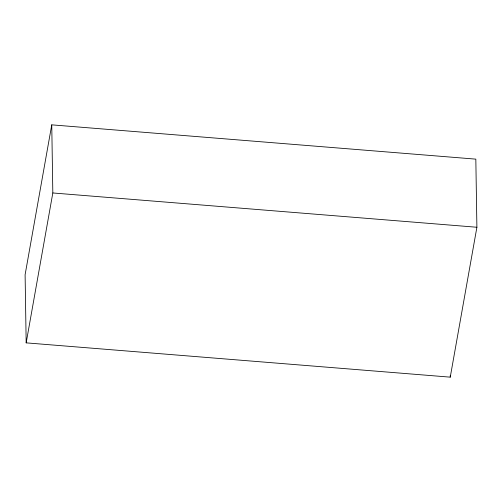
<?xml version="1.0" encoding="UTF-8"?>
<svg xmlns="http://www.w3.org/2000/svg" width="502" height="502" viewBox="0 0 502 502"><rect width="100%" height="100%" fill="white"/><g stroke="black" fill="none" stroke-linecap="round" stroke-linejoin="round"><path stroke-width="0.75" d="M51.756 124.847L25.1 274.745L26.173 342.86L450.244 377.153L476.9 227.255L475.827 159.14L51.756 124.847L52.823 192.963L26.173 342.86M52.823 192.963L476.9 227.255M450.219 375.59L450.244 377.153"/></g></svg>
